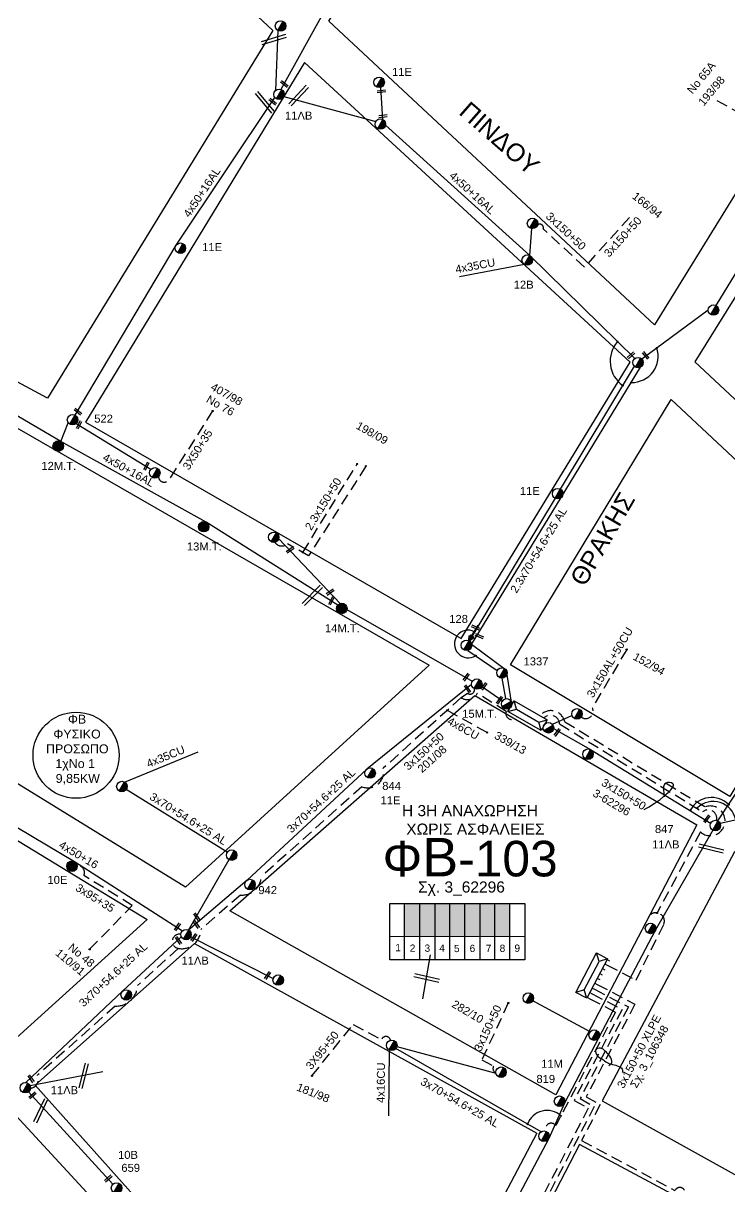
# Model space of a CAD drawing. Header units: millimetres. Extents: x 1138 to 9186, y 1584 to 2927.
# Drawn here: x 8059.9 to 8218.7, y 2335 to 2596.7 of the extents above; entities that cross this region are included whole.
import ezdxf
from ezdxf.enums import TextEntityAlignment as Align

# ---------------------------------------------------------------- set-up
doc = ezdxf.new("R2010")
doc.units = ezdxf.units.MM
doc.linetypes.add('DASHED', pattern=[19.05, 12.7, -6.35])
for name, color, linetype, lineweight in [('3x150+50', 7, 'Continuous', 30), ('3x150+50 XLPE', 7, 'SYN_LINE', 30), ('3x150AL+50CU', 7, 'Continuous', 30), ('3X50+35', 7, 'Continuous', 30), ('3x70+54.6+25 AL', 7, 'SYN_LINE', 30), ('3x95+35', 7, 'Continuous', 30), ('3X95+50', 7, 'Continuous', 30), ('4x16CU', 7, 'Continuous', 30), ('4x35CU', 7, 'DASHED', 30), ('4x50+16', 7, 'Continuous', 30), ('4x50+16AL', 7, 'Continuous', 30), ('4x6CU', 7, 'Continuous', 30), ('Υπόβαθρο ΔΕΗ', 7, 'Continuous', 30)]:
    doc.layers.add(name, color=color, linetype=linetype, lineweight=lineweight)
for name, color, linetype in [('Pillar OTE', 7, 'Continuous'), ('TEXT ΚΑΛΩΔΙΩΝ', 7, 'Continuous'), ('Άγνωστα', 7, 'Continuous'), ('ΑΓΝΩΣΤΟ ΕΝΑΕΡΙΟ ΚΑΛΩΔΙΟ', 7, 'Continuous'), ('Επίτονοι', 7, 'Continuous'), ('Καλώδια ΧΤ   3x150AL+50CU', 7, 'DASHED'), ('Μηχανική τομή', 7, 'Continuous'), ('Στύλος Ξύλινος', 7, 'Continuous'), ('Στύλος Ξύλινος @ 1', 7, 'Continuous'), ('Στύλος ΦΜ', 7, 'Continuous'), ('Στύλος ΦΜ @ 1', 7, 'Continuous'), ('Συνδέσεις', 7, 'Continuous'), ('Τομή', 7, 'Continuous'), ('Υποσταθμός εναέριος 2 στύλων', 7, 'Continuous'), ('Υποσταθμός πόλεως', 7, 'Continuous')]:
    doc.layers.add(name, color=color, linetype=linetype)
doc.styles.add('arial', font='arial.ttf')
doc.styles.get("Standard").update_dxf_attribs({"font": 'arial.ttf'})
doc.linetypes.add('SYN_LINE', pattern='A,0.5,-0.0001,["/\\/\\/\\/",Standard,S=0.1,R=0,X=0,Y=-0.05],-0.25', length=0.7501)

# ---------------------------------------------------------------- blocks, each defined once
blk = doc.blocks.new('ΥΠΑΡΧΩΝ ΞΥΛΙΝΟΣ ΣΤΥΛΟΣ')
at = {"layer": 'Στύλος Ξύλινος'}
h = blk.add_hatch(color=7, dxfattribs=at)
h.paths.add_polyline_path([(-2.62, 0, 0.270008), (-1.29, -2.28), (1.3, 2.27, 0.576266)])
h.paths.add_polyline_path([(-1.29, -2.28, 0.574793), (2.62, 0, 0.268822), (1.3, 2.27)])
at = {"layer": 'Στύλος Ξύλινος', "color": 7}
blk.add_line((-1.29, -2.28), (1.3, 2.27), dxfattribs=at)
blk.add_circle((0, 0), 2.62, dxfattribs=at)
at = {"layer": 'Στύλος Ξύλινος', "flags": 4}
for tag, p in [('ΑΡΙΘΜΟΣ', (-4.91, 8.6)), ('ΤΥΠΟΣ', (-4.85, 3.39))]:
    blk.add_attdef(tag, p, '', height=4, dxfattribs=at)
blk = doc.blocks.new('ΥΠΑΡΧΩΝ ΤΣΙΜΕΝΤΕΝΙΟΣ ΣΤΥΛΟΣ')
at = {"layer": 'Στύλος ΦΜ'}
blk.add_hatch(color=7, dxfattribs=at).paths.add_polyline_path([(-1.29, -2.28, 0.574793), (2.62, 0, 0.268822), (1.3, 2.27)])
at = {"layer": 'Στύλος ΦΜ', "color": 7}
blk.add_line((-1.29, -2.28), (1.3, 2.27), dxfattribs=at)
blk.add_circle((0, 0), 2.62, dxfattribs=at)
at = {"layer": 'Στύλος ΦΜ', "flags": 4}
for tag, p in [('ΑΡΙΘΜΟΣ', (-4.68, 8.05)), ('ΤΥΠΟΣ', (-4.91, 3.03))]:
    blk.add_attdef(tag, p, '', height=4, dxfattribs=at)
blk = doc.blocks.new('ΥΠΟΣΤΑΘΜΟΣ ΕΝΑΕΡΙΟΣ ΕΠΙ 2 ΣΤΥΛΩΝ')
at = {"layer": 'Υποσταθμός εναέριος 2 στύλων', "linetype": 'Continuous'}
for points in [[(-11.97, -2.11, 0.574793), (-8.45, -0.07, 0.268822), (-9.64, 1.98)], [(9.68, -2.15, 0.574793), (13.19, -0.1, 0.268822), (12.01, 1.95)]]:
    blk.add_hatch(color=256, dxfattribs=at).paths.add_polyline_path(points)
for p, q in [((-11.97, -2.11), (-9.64, 1.98)), ((9.68, -2.15), (12.01, 1.95))]:
    blk.add_line(p, q, dxfattribs=at)
for centre in [(-10.81, -0.07), (10.84, -0.1)]:
    blk.add_circle(centre, 2.36, dxfattribs=at)
at = {"layer": 'Υποσταθμός πόλεως', "linetype": 'Continuous', "ltscale": 40}
blk.add_lwpolyline([(-8.57, 2.82), (8.57, 2.82), (8.57, -2.82), (-8.57, -2.82)], close=True, dxfattribs=at)
for points in [[(-5.75, 0), (-8.57, 2.82)], [(-8.57, -2.82), (-5.75, 0)], [(-5.75, 0), (5.75, 0)], [(5.75, 0), (8.57, 2.82)], [(8.57, -2.82), (5.75, 0)]]:
    blk.add_lwpolyline(points, dxfattribs=at)
at = {"layer": 'Υποσταθμός εναέριος 2 στύλων', "ltscale": 40, "flags": 1}
for tag, p in [('ΜΕΤΑΣΧΗΜΑΤΙΣΜΟΣ', (14.09, 2.51)), ('ΙΣΧΥΣ', (14.07, -0.28)), ('ΑΡΙΘΜΟΣ', (14.19, -3))]:
    blk.add_attdef(tag, p, '', height=1.8, dxfattribs=at)
blk = doc.blocks.new('ΜΗΧΑΝΙΚΗ ΤΟΜΗ')
at = {"layer": 'Μηχανική τομή', "ltscale": 40}
for p, q in [((-1.9, 0.8), (5.7, 0.8)), ((-1.9, -0.8), (5.7, -0.8))]:
    blk.add_line(p, q, dxfattribs=at)
blk = doc.blocks.new('ΤΟΜΗ')
at = {"layer": 'Τομή', "ltscale": 40}
for p, q in [((-5.7, 0), (17.1, 0)), ((-5.7, -2.8), (17.1, -2.8))]:
    blk.add_line(p, q, dxfattribs=at)
blk = doc.blocks.new('_ΣΥΝΔΕΣΗ')
at = {"layer": 'Συνδέσεις', "linetype": 'SYN_LINE', "ltscale": 40}
blk.add_hatch(color=256, dxfattribs=at).paths.add_polyline_path([(0.5, 0, 1), (-0.5, 0, 1)])
at = {"layer": 'Συνδέσεις'}
blk.add_circle((0, 0), 0.5, dxfattribs=at)
blk = doc.blocks.new('ΥΠΟΣΤΑΘΜΟΣ ΠΟΛΕΩΣ 9 ΑΝΑΧΩΡΗΣΕΩΝ')
at = {"layer": 'Υποσταθμός πόλεως', "ltscale": 40}
for p, q in [((-9.63, -2.82), (-9.63, -4)), ((-7.12, -2.82), (-7.12, -4)), ((-4.84, -2.82), (-4.84, -4)), ((-2.36, -2.82), (-2.36, -4)), ((0.09, -2.82), (0.09, -4)), ((2.55, -2.82), (2.55, -4)), ((5.02, -2.82), (5.02, -4)), ((7.48, -2.82), (7.48, -4)), ((9.61, -2.82), (9.61, -4))]:
    blk.add_line(p, q, dxfattribs=at)
blk.add_lwpolyline([(-10.02, 2.82), (10.02, 2.82), (10.02, -2.82), (-10.02, -2.82)], close=True, dxfattribs=at)
for points in [[(-7.21, 0), (-10.02, 2.82)], [(-10.02, -2.82), (-7.21, 0)], [(-7.21, 0), (7.21, 0)], [(7.21, 0), (10.02, 2.82)], [(10.02, -2.82), (7.21, 0)]]:
    blk.add_lwpolyline(points, dxfattribs=at)
at = {"layer": 'Υποσταθμός πόλεως', "linetype": 'SYN_LINE', "ltscale": 40, "flags": 1}
for tag, p in [('ΜΕΤΑΣΧΗΜΑΤΙΣΜΟΣ', (10.79, 1.71)), ('ΙΣΧΥΣ', (10.77, -1.08)), ('ΑΡΙΘΜΟΣ', (10.89, -3.8))]:
    blk.add_attdef(tag, p, '', height=1.8, dxfattribs=at)
blk = doc.blocks.new('ΕΠΙΤΟΝΟΣ')
at = {"layer": 'Επίτονοι', "lineweight": 40, "ltscale": 40}
blk.add_hatch(color=256, dxfattribs=at).paths.add_polyline_path([(-1.13, 6.47), (0, 9.1), (1.13, 6.47)])
for p, q in [((-1.13, 6.47), (0, 9.1)), ((1.13, 6.47), (-1.13, 6.47)), ((-1.13, 6.47), (0, 6.47)), ((0, 9.1), (1.13, 6.47)), ((0, 6.47), (0, 0))]:
    blk.add_line(p, q, dxfattribs=at)

msp = doc.modelspace()

# ---------------------------------------------------------------- hatches: boundary and pattern name
at = {"layer": 'Καλώδια ΧΤ   3x150AL+50CU', "linetype": 'DASHED', "lineweight": -3, "ltscale": 0.2}
h = msp.add_hatch(color=5, dxfattribs=at)
h.dxf.hatch_style = 1
h.paths.add_polyline_path([(8149.08, 2398.74), (8145.64, 2398.74), (8145.64, 2391.38), (8149.08, 2391.38)])
h = msp.add_hatch(color=2, dxfattribs=at)
h.dxf.hatch_style = 1
h.paths.add_polyline_path([(8149.08, 2391.38), (8152.52, 2391.37), (8152.52, 2398.74), (8149.08, 2398.74)])
h = msp.add_hatch(color=30, dxfattribs=at)
h.dxf.hatch_style = 1
h.paths.add_polyline_path([(8155.82, 2398.74), (8152.52, 2398.74), (8152.52, 2391.37), (8155.82, 2391.37)])
h = msp.add_hatch(color=62, dxfattribs=at)
h.dxf.hatch_style = 1
h.paths.add_polyline_path([(8159.2, 2398.74), (8155.82, 2398.74), (8155.82, 2391.37), (8159.2, 2391.37)])
h = msp.add_hatch(color=27, dxfattribs=at)
h.dxf.hatch_style = 1
h.paths.add_polyline_path([(8159.2, 2391.37), (8162.6, 2391.37), (8162.6, 2398.74), (8159.2, 2398.74)])
h = msp.add_hatch(color=6, dxfattribs=at)
h.dxf.hatch_style = 1
h.paths.add_polyline_path([(8162.6, 2391.37), (8166, 2391.36), (8166, 2398.74), (8162.6, 2398.74)])
h = msp.add_hatch(color=85, dxfattribs=at)
h.dxf.hatch_style = 1
h.paths.add_polyline_path([(8165.94, 2391.37), (8169.33, 2391.36), (8169.33, 2398.74), (8165.94, 2398.74)])

# ---------------------------------------------------------------- linework, layer by layer
at = {"lineweight": -3, "ltscale": 0.2}
msp.add_circle((8071.8, 2432.1), 9.67, dxfattribs=at)
at = {"layer": '3x150+50', "color": 85, "linetype": 'DASHED', "lineweight": -3, "ltscale": 0.2}
msp.add_lwpolyline([(8196.17, 2553.06), (8186.06, 2541.9), (8176.79, 2550.52, 0.791336), (8175.5, 2551.35, 39.110014)], format="xyb", dxfattribs=at)
at = {"layer": '3x150+50', "color": 27, "linetype": 'DASHED', "lineweight": -3, "ltscale": 0.2}
msp.add_lwpolyline([(8136.94, 2497.13), (8124.08, 2476.95), (8119.3, 2479.66, -0.458438), (8116.51, 2479.99, 47.864647)], format="xyb", dxfattribs=at)
msp.add_lwpolyline([(8122.77, 2477.74), (8134.98, 2497.64)], dxfattribs=at)
at = {"layer": '3x150+50', "color": 62, "linetype": 'DASHED', "lineweight": -3, "ltscale": 0.2}
for points in [[(8158.37, 2445.06), (8159.75, 2446.09, 0.747457), (8161.3, 2447.08)], [(8170.84, 2440.77, -0.917444), (8168.49, 2441.95), (8161.97, 2446.06, -0.474733), (8158.37, 2445.06), (8140.85, 2429.2, -0.600933), (8136.05, 2425.02), (8113.44, 2404.82, -0.424298), (8108.73, 2400.65), (8099.82, 2392.92, -0.471893), (8094.75, 2388.66), (8085.62, 2380.31, -0.417845), (8080.6, 2375.69), (8063.12, 2360.11, -0.52321), (8061.57, 2357.2, 36.454752)]]:
    msp.add_lwpolyline(points, format="xyb", dxfattribs=at)
at = {"layer": '3x150+50', "color": 2, "linetype": 'DASHED', "lineweight": -3, "ltscale": 0.2}
msp.add_lwpolyline([(8176.07, 2440.95, -0.635214), (8181.62, 2439.64), (8213.19, 2420.49, -1.75511), (8212.12, 2414.85), (8202.37, 2396.63, 0.624719), (8200.51, 2394.26, 150.266883)], format="xyb", dxfattribs=at)
at = {"layer": '3x150+50', "color": 5, "linetype": 'DASHED', "lineweight": -3, "ltscale": 0.2}
for points in [[(8176.93, 2440.46, -0.664486), (8180.47, 2439.14), (8212.62, 2419.36, -0.71418), (8215.79, 2417.43, 73.933561)], [(8168.95, 2376.38), (8162.98, 2363.56), (8165.61, 2362.16, 0.4005), (8166.17, 2360.59, -2.462675)]]:
    msp.add_lwpolyline(points, format="xyb", dxfattribs=at)
at = {"layer": '3x150+50', "color": 30, "linetype": 'Continuous', "lineweight": -3, "ltscale": 0.2}
msp.add_lwpolyline([(8178.86, 2439.13), (8183.26, 2441.03)], dxfattribs=at)
at = {"layer": '3x150+50 XLPE', "color": 2, "linetype": 'DASHED', "lineweight": -3, "ltscale": 0.2}
msp.add_lwpolyline([(8191.19, 2384.92), (8197.68, 2381.54), (8203.89, 2394.11, 0.505653), (8202.37, 2396.63, -0.840302)], format="xyb", dxfattribs=at)
at = {"layer": '3x150+50 XLPE', "color": 30, "linetype": 'DASHED', "lineweight": -3, "ltscale": 0.2}
msp.add_lwpolyline([(8188.34, 2379.46), (8195.94, 2375.5), (8185.08, 2354.88), (8188.27, 2353.11), (8168.12, 2314.23), (8164.94, 2313.84), (8160.68, 2305.61), (8161.92, 2302.26), (8155.98, 2290.79, 0.663223), (8153.88, 2288.52)], format="xyb", dxfattribs=at)
at = {"layer": '3x150+50 XLPE', "color": 6, "linetype": 'DASHED', "lineweight": -3, "ltscale": 0.2}
msp.add_lwpolyline([(8188.92, 2380.56), (8197.41, 2376.13), (8186.42, 2355.28), (8189.6, 2353.51), (8185.41, 2345.42), (8206.41, 2334.18, -0.612666), (8208.52, 2334.31)], format="xyb", dxfattribs=at)
at = {"layer": '3x150+50 XLPE', "color": 62, "linetype": 'DASHED', "lineweight": -3, "ltscale": 0.2}
msp.add_lwpolyline([(8187.82, 2378.45), (8194.52, 2374.95), (8183.74, 2354.48), (8186.93, 2352.71), (8167.47, 2315.16), (8164.29, 2314.77), (8159.58, 2305.68), (8160.83, 2302.33), (8155.43, 2291.91, 0.558019), (8151.44, 2283.52), (8146.7, 2274.33, 0.657436), (8144.58, 2269.49)], format="xyb", dxfattribs=at)
at = {"layer": '3x150+50 XLPE', "color": 5, "linetype": 'DASHED', "lineweight": -3, "ltscale": 0.2}
msp.add_lwpolyline([(8187.24, 2377.34), (8193.05, 2374.3), (8179.63, 2348.82, 0.856545), (8177.34, 2347.54)], format="xyb", dxfattribs=at)
at = {"layer": '3x150AL+50CU', "color": 30, "linetype": 'DASHED', "lineweight": -3, "ltscale": 0.2}
msp.add_lwpolyline([(8195.56, 2455.89), (8187.82, 2442.8, -0.810338), (8185.32, 2440.71, -37.80328)], format="xyb", dxfattribs=at)
at = {"layer": '3X50+35', "color": 151, "linetype": 'DASHED', "lineweight": -3, "ltscale": 0.2}
msp.add_lwpolyline([(8102.49, 2509.54), (8092.69, 2494.11, -0.747989), (8090.33, 2494.79, -1.834843)], format="xyb", dxfattribs=at)
at = {"layer": '3x70+54.6+25 AL', "color": 6, "linetype": 'SYN_LINE', "lineweight": -3, "ltscale": 10}
msp.add_lwpolyline([(8168.57, 2451.16), (8160.7, 2457.03), (8180.86, 2490.1), (8198.69, 2519.4)], dxfattribs=at)
at = {"layer": '3x70+54.6+25 AL', "color": 85, "linetype": 'SYN_LINE', "lineweight": -3, "ltscale": 15}
for points in [[(8197.26, 2519.61), (8180.63, 2491.97)], [(8179.46, 2489.92), (8160.13, 2457.84)]]:
    msp.add_lwpolyline(points, dxfattribs=at)
at = {"layer": '3x70+54.6+25 AL', "color": 30, "linetype": 'SYN_LINE', "lineweight": -3, "ltscale": 15}
for points in [[(8216.06, 2417.32), (8240.73, 2454.77), (8262.88, 2492.17)], [(8080.07, 2335.59), (8061.14, 2356.41)]]:
    msp.add_lwpolyline(points, dxfattribs=at)
at = {"layer": '3x70+54.6+25 AL', "color": 27, "linetype": 'SYN_LINE', "lineweight": -3, "ltscale": 15}
for points in [[(8117.36, 2480.8), (8131.14, 2466.23)], [(8160.69, 2448.01), (8137.14, 2429.01), (8110.28, 2404.02), (8097.11, 2392.78)], [(8105.78, 2410.27), (8083.07, 2424.39)], [(8097.11, 2392.78), (8106.2, 2408.62)], [(8095.46, 2391.27), (8082.31, 2379.09), (8060.55, 2358.48)]]:
    msp.add_lwpolyline(points, dxfattribs=at)
at = {"layer": '3x70+54.6+25 AL', "color": 85, "linetype": 'SYN_LINE', "lineweight": -3, "ltscale": 10}
msp.add_lwpolyline([(8159.87, 2455.69), (8166.47, 2451.14)], dxfattribs=at)
at = {"layer": '3x70+54.6+25 AL', "color": 6, "linetype": 'SYN_LINE', "lineweight": -3, "ltscale": 7}
msp.add_lwpolyline([(8169.68, 2444.05), (8168.57, 2451.16)], dxfattribs=at)
at = {"layer": '3x70+54.6+25 AL', "color": 85, "linetype": 'SYN_LINE', "lineweight": -3, "ltscale": 5}
msp.add_lwpolyline([(8167.49, 2449.44), (8168.29, 2444.87)], dxfattribs=at)
at = {"layer": '3x70+54.6+25 AL', "color": 5, "linetype": 'SYN_LINE', "lineweight": -3, "ltscale": 15}
for points in [[(8216.53, 2416.83), (8244.53, 2423), (8269.22, 2410.19), (8284.74, 2399.48), (8325.11, 2371.33)], [(8176.3, 2347.39), (8143.7, 2366.13)], [(8143.92, 2366.6), (8166.17, 2360.59)]]:
    msp.add_lwpolyline(points, dxfattribs=at)
at = {"layer": '3x70+54.6+25 AL', "color": 62, "linetype": 'SYN_LINE', "lineweight": -3, "ltscale": 15}
msp.add_lwpolyline([(8097.61, 2391.29), (8116.11, 2381.89)], dxfattribs=at)
at = {"layer": '3x70+54.6+25 AL', "color": 2, "linetype": 'SYN_LINE', "lineweight": -3, "ltscale": 15}
msp.add_lwpolyline([(8187.32, 2369.88), (8174.46, 2376.9)], dxfattribs=at)
at = {"layer": '3x95+35', "color": 6, "linetype": 'DASHED', "lineweight": -3, "ltscale": 0.2}
msp.add_lwpolyline([(8215.84, 2579.37), (8229.43, 2571.86), (8227.39, 2568.16, 0.991465), (8226.79, 2567.02, 267.381832)], format="xyb", dxfattribs=at)
at = {"layer": '3x95+35', "color": 62, "linetype": 'DASHED', "lineweight": -3, "ltscale": 0.2}
for points in [[(8074.85, 2388.45), (8084.44, 2398.29), (8073.56, 2405.07, 0.555265), (8072.07, 2407.29, -47.126764)], [(8094.75, 2388.66, -1.009681), (8095.35, 2391.83, -58.980089)]]:
    msp.add_lwpolyline(points, format="xyb", dxfattribs=at)
at = {"layer": '3X95+50', "color": 5, "linetype": 'DASHED', "lineweight": -3, "ltscale": 0.2}
msp.add_lwpolyline([(8124.82, 2359.99), (8134.11, 2371.54), (8140.45, 2368.15, -0.774858), (8142.47, 2367.98, 10.883211)], format="xyb", dxfattribs=at)
at = {"layer": '4x16CU', "color": 5, "linetype": 'SYN_LINE', "lineweight": -3, "ltscale": 15}
msp.add_lwpolyline([(8142.19, 2365.82), (8142, 2351.03)], dxfattribs=at)
at = {"layer": '4x35CU', "color": 85, "linetype": 'SYN_LINE', "lineweight": -3, "ltscale": 8}
msp.add_lwpolyline([(8173.77, 2544.51), (8174.25, 2550.56)], dxfattribs=at)
at = {"layer": '4x35CU', "color": 85, "linetype": 'SYN_LINE', "lineweight": -3, "ltscale": 15}
msp.add_lwpolyline([(8172.6, 2542.46), (8158.01, 2539.72)], dxfattribs=at)
at = {"layer": '4x35CU', "color": 27, "linetype": 'SYN_LINE', "lineweight": -3, "ltscale": 15}
msp.add_lwpolyline([(8082.69, 2426.08), (8099.28, 2432.9)], dxfattribs=at)
at = {"layer": '4x50+16', "color": 6, "linetype": 'Continuous', "lineweight": -3, "ltscale": 0.2}
for points in [[(8215.65, 2533.26), (8234.02, 2563.3), (8247.62, 2584.63), (8262.78, 2606.89)], [(8198.96, 2521.24), (8213.89, 2532.3)]]:
    msp.add_lwpolyline(points, dxfattribs=at)
at = {"layer": '4x50+16', "color": 62, "linetype": 'Continuous', "lineweight": -3, "ltscale": 0.2}
msp.add_lwpolyline([(8052.15, 2419.67), (8071.48, 2408.17), (8095.73, 2392.62)], dxfattribs=at)
at = {"layer": '4x50+16AL', "color": 173, "linetype": 'Continuous', "lineweight": -3, "ltscale": 0.2}
for points in [[(8168.27, 2663.56), (8156.71, 2648.72), (8136.69, 2615.96), (8117.79, 2581.88)], [(8117.18, 2595.12), (8116.61, 2581.6)]]:
    msp.add_lwpolyline(points, dxfattribs=at)
at = {"layer": '4x50+16AL', "color": 85, "linetype": 'Continuous', "lineweight": -3, "ltscale": 0.2}
for points in [[(8140.77, 2575.1), (8140.29, 2582.35)], [(8118.49, 2580.25), (8139.15, 2574.65)], [(8141.34, 2573.85), (8173.77, 2544.51), (8197.38, 2521.35)]]:
    msp.add_lwpolyline(points, dxfattribs=at)
at = {"layer": '4x50+16AL', "color": 151, "linetype": 'Continuous', "lineweight": -3, "ltscale": 0.2}
for points in [[(8071.59, 2508.59), (8094.31, 2546.87), (8116.49, 2580.05)], [(8130.62, 2465.87), (8101.08, 2484.52), (8068.37, 2502.66), (8037.1, 2521.03), (8010.23, 2535.57)]]:
    msp.add_lwpolyline(points, dxfattribs=at)
at = {"layer": '4x50+16AL', "color": 151, "linetype": 'SYN_LINE', "lineweight": -3, "ltscale": 5}
msp.add_lwpolyline([(8068.37, 2502.66), (8070.04, 2506.9)], dxfattribs=at)
at = {"layer": '4x50+16AL', "color": 151, "linetype": 'SYN_LINE', "lineweight": -3, "ltscale": 15}
msp.add_lwpolyline([(8071.83, 2506.73), (8088.63, 2496.42)], dxfattribs=at)
at = {"layer": '4x50+16AL', "color": 27, "linetype": 'Continuous', "lineweight": -3, "ltscale": 0.2}
for points in [[(8132.68, 2464.88), (8160.86, 2448.74)], [(8162.95, 2447.66), (8167.76, 2444.25)]]:
    msp.add_lwpolyline(points, dxfattribs=at)
at = {"layer": '4x6CU', "color": 62, "linetype": 'DASHED', "lineweight": -3, "ltscale": 0.2}
msp.add_lwpolyline([(8155.24, 2442.23), (8164.19, 2437.23)], dxfattribs=at)
at = {"layer": 'Pillar OTE', "lineweight": -3, "ltscale": 40}
for points in [[(8142.31, 2386.1), (8142.31, 2398.74), (8172.64, 2398.74), (8172.64, 2386.07), (8142.31, 2386.1)], [(8145.64, 2386.1), (8145.64, 2398.74)], [(8149.08, 2386.1), (8149.08, 2398.74)], [(8152.52, 2386.09), (8152.52, 2398.74)], [(8155.82, 2386.09), (8155.82, 2398.74)], [(8159.2, 2386.09), (8159.2, 2398.74)], [(8162.6, 2386.08), (8162.6, 2398.74)], [(8165.94, 2386.08), (8165.94, 2398.74)], [(8169.32, 2386.08), (8169.32, 2398.74)], [(8142.31, 2391.38), (8172.64, 2391.36)]]:
    msp.add_lwpolyline(points, dxfattribs=at)
at = {"layer": 'ΑΓΝΩΣΤΟ ΕΝΑΕΡΙΟ ΚΑΛΩΔΙΟ', "color": 30, "linetype": 'Continuous', "lineweight": -3, "ltscale": 0.2}
msp.add_lwpolyline([(8179.07, 2438.13), (8187.44, 2433.36), (8214.51, 2416.73)], dxfattribs=at)
at = {"layer": 'ΑΓΝΩΣΤΟ ΕΝΑΕΡΙΟ ΚΑΛΩΔΙΟ', "color": 2, "linetype": 'Continuous', "lineweight": -3, "ltscale": 0.2}
msp.add_lwpolyline([(8214.9, 2415.27), (8201.99, 2392.69), (8189.28, 2368.59), (8181.56, 2353.81), (8178.03, 2345.9), (8165.58, 2322.31), (8149.93, 2296.32)], dxfattribs=at)
at = {"layer": 'Υπόβαθρο ΔΕΗ', "linetype": 'Continuous', "lineweight": -3, "ltscale": 0.2}
msp.add_line((8151.38, 2387.23), (8149.67, 2377.3), dxfattribs=at)
at = {"layer": 'Υπόβαθρο ΔΕΗ', "lineweight": -3}
for points in [[(8128.62, 2597.22), (8168.42, 2662.37), (8253.45, 2612.7), (8201.77, 2528.9), (8128.62, 2597.22)], [(8123.16, 2587.93), (8073.95, 2506.99), (8158.35, 2458.36), (8196.36, 2520.55), (8123.16, 2587.93)], [(8061.47, 2357.79), (8077.81, 2360.96)], [(8056.55, 2352.92), (8080.34, 2327.07), (8145.68, 2290.75), (8131.98, 2264.09), (8084.29, 2287.94)], [(8187.37, 2262.38), (8152.86, 2281.63), (8137.45, 2252.54), (8196.46, 2219.86), (8246.29, 2311.65), (8184.95, 2344.54), (8155.85, 2288.37), (8190.26, 2269.54)]]:
    msp.add_lwpolyline(points, dxfattribs=at)
for points in [[(8069.6, 2638.64), (8116.01, 2595.15), (8065.36, 2512.44), (8013.32, 2540.44), (8031.42, 2576.91)], [(8210.86, 2520.56), (8253.4, 2480.85), (8267.49, 2503.89), (8277.7, 2520.21), (8302.68, 2584.16), (8264.33, 2606.64)], [(8151.16, 2452.4), (8096.38, 2402.44), (7979.06, 2474.73), (8009.84, 2533.73)], [(8205.57, 2512.16), (8248.17, 2472.22), (8218.71, 2422.86), (8169.47, 2452.43)], [(7973.99, 2464.54), (8087.82, 2395.18), (8053.59, 2364.28), (7962.15, 2440.56)], [(8161.41, 2445.53), (8211.31, 2416.45), (8179.66, 2355.71), (8106.39, 2397.13)], [(8098.45, 2389.73), (8175.39, 2347.12), (8149.14, 2297.34), (8085.3, 2332.44), (8062.58, 2357.87)]]:
    msp.add_lwpolyline(points, close=True, dxfattribs=at)
msp.add_lwpolyline([(8219.73, 2410.21), (8190.06, 2354.4), (8250.9, 2320.55), (8286.18, 2385.36, 0.406799), (8284.75, 2390.45), (8252.69, 2413.11, 0.320979), (8219.73, 2410.21, -2.431241)], format="xyb", dxfattribs=at)
for centre, radius, start, end in [((8198.51, 2520.72), 6.67, 138.4844, 234.7289), ((8196.72, 2521.86), 5.91, 268.7833, 18.4583), ((8159.94, 2457.13), 3.11, 62.7443, 302.2013), ((8214.63, 2417.23), 5.38, 44.3364, 150.9935), ((8215.01, 2416.58), 5.14, 11.4929, 133.8468), ((8177.64, 2347.55), 4.65, 47.6309, 160.1028)]:
    msp.add_arc(centre, radius, start, end, dxfattribs=at)
for points in [[(8199.45, 2419.88), (8204.51, 2423.39), (8205.95, 2425.71), (8204.33, 2425.82), (8203.84, 2425), (8203.89, 2423.77), (8203.96, 2422.74)], [(8191.57, 2362.29), (8192.19, 2362.95), (8191.78, 2364.42), (8190.71, 2365.56), (8189.67, 2366.2), (8188.6, 2365.86), (8189.01, 2364.48), (8190.33, 2363.59), (8191.43, 2362.81), (8192.39, 2362.56), (8193.77, 2362.11), (8194.55, 2361.53), (8194.64, 2360.73)]]:
    msp.add_spline(points, degree=3, dxfattribs=at)

# ---------------------------------------------------------------- block references
at = {"layer": 'Επίτονοι', "lineweight": -3, "xscale": 0.449999999999818, "yscale": 0.449999999999818, "zscale": 0.449999999999818, "rotation": 147.9893930752388}
msp.add_blockref('ΕΠΙΤΟΝΟΣ', (8162.28, 2461.34), dxfattribs=at)
at = {"layer": 'Μηχανική τομή', "lineweight": -3}
for p, xscale, yscale, zscale, rotation in [((8118.23, 2583.4), 0.2499999999999999, 0.2499999999999999, 0.2499999999999999, 321.3275174622362), ((8139.96, 2581.42), 0.2499999999999999, 0.2499999999999999, 0.2499999999999999, 6.605361733934576), ((8115.64, 2579.45), 0.2499999999999999, 0.2499999999999999, 0.2499999999999999, 321.3275174622362), ((8140.32, 2575.84), 0.2499999999999999, 0.2499999999999999, 0.2499999999999999, 6.605361733934576), ((8196.87, 2522.38), 0.2499999999999999, 0.2499999999999999, 0.2499999999999999, 221.8188156942097), ((8200.15, 2521.67), 0.25, 0.25, 0.25, 129.0582375868268), ((8071.84, 2509.71), 0.2499999999999999, 0.2499999999999999, 0.2499999999999999, 321.3275174622362), ((8072.31, 2506.02), 0.2499999999999999, 0.2499999999999999, 0.2499999999999999, 63.49167188452565), ((8087.44, 2496.73), 0.2499999999999999, 0.2499999999999999, 0.2499999999999999, 63.49167188452565), ((8119.53, 2478.06), 0.2499999999999999, 0.2499999999999999, 0.2499999999999999, 34.75564919623245), ((8128.5, 2468.58), 0.2499999999999999, 0.2499999999999999, 0.2499999999999999, 34.75564919623245), ((8129.03, 2466.45), 0.2499999999999999, 0.2499999999999999, 0.2499999999999999, 63.49167188452565), ((8161.09, 2461.05), 0.25, 0.25, 0.4999999999999994, 338.2378874457366), ((8161.95, 2459.11), 0.25, 0.25, 0.4999999999999994, 338.2378874457366), ((8159.23, 2449.3), 0.2499999999999999, 0.2499999999999999, 0.2499999999999999, 54.38633714151349), ((8159.45, 2447.43), 0.2499999999999999, 0.2499999999999999, 0.2499999999999999, 305.7383391334064), ((8163.23, 2447.21), 0.2499999999999999, 0.2499999999999999, 0.2499999999999999, 54.38633714151349), ((8166.72, 2444.09), 0.2499999999999999, 0.2499999999999999, 0.2499999999999999, 54.38633714151349), ((8179.68, 2436.86), 0.2499999999999999, 0.2499999999999999, 0.2499999999999999, 54.38633714151349), ((8213.32, 2417.4), 0.2499999999999999, 0.2499999999999999, 0.2499999999999999, 54.38633714151349), ((8098.52, 2394.42), 0.2499999999999999, 0.2499999999999999, 0.2499999999999999, 305.7383391334064), ((8098.61, 2396.13), 0.2499999999999999, 0.2499999999999999, 0.2499999999999999, 305.7383391334064), ((8094.33, 2393.13), 0.2499999999999999, 0.2499999999999999, 0.2499999999999999, 54.38633714151349), ((8098.05, 2390.72), 0.2499999999999999, 0.2499999999999999, 0.2499999999999999, 54.38633714151349), ((8094.48, 2390.83), 0.2499999999999999, 0.2499999999999999, 0.2499999999999999, 305.7383391334064), ((8114.61, 2382.16), 0.2499999999999999, 0.2499999999999999, 0.2499999999999999, 54.38633714151349), ((8061.37, 2359.73), 0.2499999999999999, 0.2499999999999999, 0.2499999999999999, 305.7383391334064), ((8061.65, 2355.35), 0.2499999999999999, 0.2499999999999999, 0.2499999999999999, 40.03905401084178), ((8078.67, 2336.63), 0.2499999999999999, 0.2499999999999999, 0.2499999999999999, 40.03905401084178)]:
    msp.add_blockref('ΜΗΧΑΝΙΚΗ ΤΟΜΗ', p, dxfattribs=dict(at, xscale=xscale, yscale=yscale, zscale=zscale, rotation=rotation))
at = {"layer": 'Στύλος Ξύλινος @ 1', "lineweight": -3, "ltscale": 40}
ref = msp.add_blockref('ΥΠΑΡΧΩΝ ΞΥΛΙΝΟΣ ΣΤΥΛΟΣ', (8067.79, 2501.63), dxfattribs=dict(at, xscale=0.4499999999998181, yscale=0.4499999999998181, zscale=0.4499999999998181))
ref.add_attrib('ΤΥΠΟΣ', '12M.T.', (8064.01, 2496.29), dxfattribs={"layer": 'Στύλος Ξύλινος', "height": 1.8, "flags": 4})
ref = msp.add_blockref('ΥΠΑΡΧΩΝ ΞΥΛΙΝΟΣ ΣΤΥΛΟΣ', (8100.5, 2483.5), dxfattribs=dict(at, xscale=0.4499999999998181, yscale=0.4499999999998181, zscale=0.4499999999998181))
ref.add_attrib('ΤΥΠΟΣ', '13M.T.', (8096.71, 2478.16), dxfattribs={"layer": 'Στύλος Ξύλινος', "height": 1.8, "flags": 4})
ref = msp.add_blockref('ΥΠΑΡΧΩΝ ΞΥΛΙΝΟΣ ΣΤΥΛΟΣ', (8131.53, 2465.12), dxfattribs=dict(at, xscale=0.449999999999818, yscale=0.449999999999818, zscale=0.449999999999818))
ref.add_attrib('ΤΥΠΟΣ', '14M.T.', (8127.75, 2459.78), dxfattribs={"layer": 'Στύλος Ξύλινος', "height": 1.8, "flags": 4})
ref = msp.add_blockref('ΥΠΑΡΧΩΝ ΞΥΛΙΝΟΣ ΣΤΥΛΟΣ', (8070.9, 2407.15), dxfattribs=dict(at, xscale=0.4499999999998181, yscale=0.4499999999998181, zscale=0.4499999999998181))
ref.add_attrib('ΤΥΠΟΣ', '10E', (8065.38, 2403.18), dxfattribs={"layer": 'Στύλος Ξύλινος', "height": 1.8, "flags": 4})
at = {"layer": 'Στύλος ΦΜ @ 1', "lineweight": -3, "ltscale": 40, "xscale": 0.4499999999998181, "yscale": 0.4499999999998181, "zscale": 0.4499999999998181}
for p in [(8117.76, 2596.14), (8140.18, 2574.08), (8174.39, 2551.73), (8215.06, 2532.24), (8198.11, 2520.42), (8089.49, 2495.62), (8116.23, 2481.14), (8184.38, 2441.41), (8186.85, 2432.34), (8082.1, 2425.06), (8106.78, 2409.64), (8200.91, 2393.15), (8117.23, 2381.53), (8083.07, 2378.19), (8173.44, 2377.48), (8188.25, 2369.15), (8142.77, 2366.85), (8167.32, 2360.81), (8176.97, 2346.42)]:
    msp.add_blockref('ΥΠΑΡΧΩΝ ΤΣΙΜΕΝΤΕΝΙΟΣ ΣΤΥΛΟΣ', p, dxfattribs=at)
at = {"layer": 'Στύλος ΦΜ @ 1', "lineweight": -3, "ltscale": 40}
ref = msp.add_blockref('ΥΠΑΡΧΩΝ ΤΣΙΜΕΝΤΕΝΙΟΣ ΣΤΥΛΟΣ', (8139.92, 2583.47), dxfattribs=dict(at, xscale=0.4499999999998181, yscale=0.4499999999998181, zscale=0.4499999999998181))
ref.add_attrib('ΤΥΠΟΣ', '11E', (8142.82, 2584.91), dxfattribs={"layer": 'Στύλος ΦΜ', "height": 1.8, "flags": 4})
ref = msp.add_blockref('ΥΠΑΡΧΩΝ ΤΣΙΜΕΝΤΕΝΙΟΣ ΣΤΥΛΟΣ', (8117.43, 2580.76), dxfattribs=dict(at, xscale=0.4499999999998181, yscale=0.4499999999998181, zscale=0.4499999999998181))
ref.add_attrib('ΤΥΠΟΣ', '11ΛΒ', (8118.76, 2575.09), dxfattribs={"layer": 'Στύλος ΦΜ', "height": 1.8, "flags": 4})
ref = msp.add_blockref('ΥΠΑΡΧΩΝ ΤΣΙΜΕΝΤΕΝΙΟΣ ΣΤΥΛΟΣ', (8095.25, 2546.16), dxfattribs=dict(at, xscale=0.4499999999998181, yscale=0.4499999999998181, zscale=0.4499999999998181))
ref.add_attrib('ΤΥΠΟΣ', '11E', (8100.14, 2545.51), dxfattribs={"layer": 'Στύλος ΦΜ', "height": 1.8, "flags": 4})
ref = msp.add_blockref('ΥΠΑΡΧΩΝ ΤΣΙΜΕΝΤΕΝΙΟΣ ΣΤΥΛΟΣ', (8173.19, 2543.49), dxfattribs=dict(at, xscale=0.4499999999998181, yscale=0.4499999999998181, zscale=0.4499999999998181))
ref.add_attrib('ΤΥΠΟΣ', '12B', (8170.17, 2537.05), dxfattribs={"layer": 'Στύλος ΦΜ', "height": 1.8, "flags": 4})
ref = msp.add_blockref('ΥΠΑΡΧΩΝ ΤΣΙΜΕΝΤΕΝΙΟΣ ΣΤΥΛΟΣ', (8071.01, 2507.57), dxfattribs=dict(at, xscale=0.4499999999998181, yscale=0.4499999999998181, zscale=0.4499999999998181))
ref.add_attrib('ΤΥΠΟΣ', '522', (8075.89, 2506.92), dxfattribs={"layer": 'Στύλος ΦΜ', "height": 1.8, "flags": 4})
ref = msp.add_blockref('ΥΠΑΡΧΩΝ ΤΣΙΜΕΝΤΕΝΙΟΣ ΣΤΥΛΟΣ', (8180.04, 2490.94), dxfattribs=dict(at, xscale=0.4499999999998181, yscale=0.4499999999998181, zscale=0.4499999999998181))
ref.add_attrib('ΤΥΠΟΣ', '11E', (8171.54, 2490.64), dxfattribs={"layer": 'Στύλος ΦΜ', "height": 1.8, "flags": 4})
ref = msp.add_blockref('ΥΠΑΡΧΩΝ ΤΣΙΜΕΝΤΕΝΙΟΣ ΣΤΥΛΟΣ', (8159.54, 2456.82), dxfattribs=dict(at, xscale=0.449999999999818, yscale=0.449999999999818, zscale=0.449999999999818))
ref.add_attrib('ΤΥΠΟΣ', '128', (8155.68, 2461.87), dxfattribs={"layer": 'Στύλος ΦΜ', "height": 1.8, "flags": 4})
ref = msp.add_blockref('ΥΠΑΡΧΩΝ ΤΣΙΜΕΝΤΕΝΙΟΣ ΣΤΥΛΟΣ', (8167.52, 2450.62), dxfattribs=dict(at, xscale=0.449999999999818, yscale=0.449999999999818, zscale=0.449999999999818))
ref.add_attrib('ΤΥΠΟΣ', '1337', (8172.38, 2452.31), dxfattribs={"layer": 'Στύλος ΦΜ', "height": 1.8, "flags": 4})
ref = msp.add_blockref('ΥΠΑΡΧΩΝ ΤΣΙΜΕΝΤΕΝΙΟΣ ΣΤΥΛΟΣ', (8161.86, 2448.11), dxfattribs=dict(at, xscale=0.449999999999818, yscale=0.449999999999818, zscale=0.449999999999818))
ref.add_attrib('ΤΥΠΟΣ', '15M.T.', (8158.59, 2440.53), dxfattribs={"layer": 'Στύλος ΦΜ', "height": 1.8, "flags": 4})
ref = msp.add_blockref('ΥΠΑΡΧΩΝ ΤΣΙΜΕΝΤΕΝΙΟΣ ΣΤΥΛΟΣ', (8137.9, 2428.1), dxfattribs=dict(at, xscale=0.4499999999998181, yscale=0.4499999999998181, zscale=0.4499999999998181))
ref.add_attrib('ΤΥΠΟΣ', '844', (8140.62, 2424.31), dxfattribs={"layer": 'Στύλος ΦΜ', "height": 1.8, "flags": 4})
ref.add_attrib('ΑΡΙΘΜΟΣ', '11E', (8140.23, 2421.07), dxfattribs={"layer": 'Στύλος ΦΜ', "height": 1.8, "flags": 4})
ref = msp.add_blockref('ΥΠΑΡΧΩΝ ΤΣΙΜΕΝΤΕΝΙΟΣ ΣΤΥΛΟΣ', (8215.48, 2416.29), dxfattribs=dict(at, xscale=0.4499999999998181, yscale=0.4499999999998181, zscale=0.4499999999998181))
ref.add_attrib('ΤΥΠΟΣ', '847', (8201.9, 2414.61), dxfattribs={"layer": 'Στύλος ΦΜ', "height": 1.8, "flags": 4})
ref.add_attrib('ΑΡΙΘΜΟΣ', '11ΛΒ', (8201.27, 2411.15), dxfattribs={"layer": 'Στύλος ΦΜ', "height": 1.8, "flags": 4})
ref = msp.add_blockref('ΥΠΑΡΧΩΝ ΤΣΙΜΕΝΤΕΝΙΟΣ ΣΤΥΛΟΣ', (8110.89, 2403.02), dxfattribs=dict(at, xscale=0.449999999999818, yscale=0.449999999999818, zscale=0.449999999999818))
ref.add_attrib('ΤΥΠΟΣ', '942', (8112.77, 2400.87), dxfattribs={"layer": 'Στύλος ΦΜ', "height": 1.8, "flags": 4})
ref = msp.add_blockref('ΥΠΑΡΧΩΝ ΤΣΙΜΕΝΤΕΝΙΟΣ ΣΤΥΛΟΣ', (8096.53, 2391.76), dxfattribs=dict(at, xscale=0.4499999999998181, yscale=0.4499999999998181, zscale=0.4499999999998181))
ref.add_attrib('ΤΥΠΟΣ', '11ΛΒ', (8095.49, 2385.01), dxfattribs={"layer": 'Στύλος ΦΜ', "height": 1.8, "flags": 4})
ref = msp.add_blockref('ΥΠΑΡΧΩΝ ΤΣΙΜΕΝΤΕΝΙΟΣ ΣΤΥΛΟΣ', (8180.47, 2354.28), dxfattribs=dict(at, xscale=0.4499999999998181, yscale=0.4499999999998181, zscale=0.4499999999998181))
ref.add_attrib('ΤΥΠΟΣ', '819', (8175.27, 2358.4), dxfattribs={"layer": 'Στύλος ΦΜ', "height": 1.8, "flags": 4})
ref.add_attrib('ΑΡΙΘΜΟΣ', '11M', (8176.33, 2361.81), dxfattribs={"layer": 'Στύλος ΦΜ', "height": 1.8, "flags": 4})
ref = msp.add_blockref('ΥΠΑΡΧΩΝ ΤΣΙΜΕΝΤΕΝΙΟΣ ΣΤΥΛΟΣ', (8060.39, 2357.32), dxfattribs=dict(at, xscale=0.4499999999998181, yscale=0.4499999999998181, zscale=0.4499999999998181))
ref.add_attrib('ΤΥΠΟΣ', '11ΛΒ', (8066.11, 2355.87), dxfattribs={"layer": 'Στύλος ΦΜ', "height": 1.8, "flags": 4})
ref = msp.add_blockref('ΥΠΑΡΧΩΝ ΤΣΙΜΕΝΤΕΝΙΟΣ ΣΤΥΛΟΣ', (8080.91, 2334.76), dxfattribs=dict(at, xscale=0.4499999999998181, yscale=0.4499999999998181, zscale=0.4499999999998181))
ref.add_attrib('ΤΥΠΟΣ', '10B', (8081.24, 2341.32), dxfattribs={"layer": 'Στύλος ΦΜ', "height": 1.8, "flags": 4})
ref.add_attrib('ΑΡΙΘΜΟΣ', '659', (8081.98, 2338.4), dxfattribs={"layer": 'Στύλος ΦΜ', "height": 1.8, "flags": 4})
at = {"layer": 'Συνδέσεις', "lineweight": -3, "xscale": 0.25, "yscale": 0.25, "zscale": 0.25}
for p in [(8193.51, 2525.15), (8202.33, 2523.73), (8194.66, 2515.28), (8196.59, 2515.95), (8102.5, 2509.55), (8134.98, 2497.64), (8136.94, 2497.14), (8122.77, 2477.74), (8161.37, 2459.9), (8195.56, 2455.89), (8161.6, 2454.5), (8158.42, 2445.03), (8155.24, 2442.23), (8164.19, 2437.23), (8218.48, 2420.99), (8209.88, 2419.76), (8211.41, 2420.23), (8202.37, 2396.63), (8074.85, 2388.45), (8168.95, 2376.38), (8124.82, 2359.99), (8180.77, 2350.98), (8173.27, 2349.13)]:
    msp.add_blockref('_ΣΥΝΔΕΣΗ', p, dxfattribs=at)
at = {"layer": 'Τομή', "lineweight": -3}
for p, xscale, yscale, zscale, rotation in [((8117.67, 2593.13), 0.25, 0.25, 0.25, 196.454289738314), ((8114.86, 2577.64), 0.2499999999999999, 0.2499999999999999, 0.2499999999999999, 129.6137680210047), ((8120.6, 2579.69), 0.2499999999999999, 0.2499999999999999, 0.2499999999999999, 46.69962389308632), ((8126.16, 2468.82), 0.2499999999999999, 0.2499999999999999, 0.2499999999999999, 225.2906185041805), ((8215.85, 2410.43), 0.2499999999999999, 0.2499999999999999, 0.2499999999999999, 166.8199902822076), ((8151.91, 2381.31), 0.2499999999999999, 0.2499999999999999, 0.2499999999999999, 166.8199902822076), ((8074.2, 2361.29), 0.2499999999999998, 0.2499999999999998, 0.2499999999999998, 255.6063411346646), ((8064.71, 2353.25), 0.2499999999999998, 0.2499999999999998, 0.2499999999999998, 244.9486213020768)]:
    msp.add_blockref('ΤΟΜΗ', p, dxfattribs=dict(at, xscale=xscale, yscale=yscale, zscale=zscale, rotation=rotation))
at = {"layer": 'Υποσταθμός εναέριος 2 στύλων', "lineweight": -3, "xscale": 0.4999999999999999, "yscale": 0.4999999999999999, "zscale": 0.4999999999999999, "rotation": 330.2233847467544}
msp.add_blockref('ΥΠΟΣΤΑΘΜΟΣ ΕΝΑΕΡΙΟΣ ΕΠΙ 2 ΣΤΥΛΩΝ', (8173.29, 2441.01), dxfattribs=at)
at = {"layer": 'Υποσταθμός πόλεως', "lineweight": -3, "xscale": 0.4999999999999999, "yscale": 0.4999999999999999, "zscale": 0.4999999999999999, "rotation": 62.47784202939036}
msp.add_blockref('ΥΠΟΣΤΑΘΜΟΣ ΠΟΛΕΩΣ 9 ΑΝΑΧΩΡΗΣΕΩΝ', (8187.69, 2382.53), dxfattribs=at)

# ---------------------------------------------------------------- texts
at = {"lineweight": -3, "ltscale": 40, "insert": (8160.25, 2579.46), "char_height": 4, "width": 65.6312, "attachment_point": 1, "rotation": 318.6795, "style": 'arial'}
msp.add_mtext('ΠINΔOY', dxfattribs=at)
at = {"lineweight": -3, "ltscale": 30, "char_height": 1.63, "width": 11.2573, "attachment_point": 1}
for s, insert in [('1', (8143.56, 2389.66)), ('2', (8146.8, 2389.53)), ('3', (8150.13, 2389.53)), ('4', (8153.43, 2389.53)), ('5', (8156.73, 2389.45)), ('6', (8160.25, 2389.48)), ('7', (8163.88, 2389.48)), ('8', (8167, 2389.5)), ('9', (8170.33, 2389.53))]:
    msp.add_mtext(s, dxfattribs=dict(at, insert=insert))
at = {"layer": 'TEXT ΚΑΛΩΔΙΩΝ', "linetype": 'Continuous', "lineweight": -3, "ltscale": 0.2}
for s, rotation, p in [('4x50+16AL', 56.24, (8100.07, 2558.73)), ('4x50+16AL', 317.8629, (8160.87, 2558.61)), ('3x150+50', 317.0898, (8181.91, 2549.99)), ('3x150+50', 47.8165, (8194.67, 2548.72)), ('4x35CU', 10.6496, (8161.52, 2542.21)), ('3X50+35', 57.5818, (8099.11, 2500.86)), ('4x50+16AL', 330.9938, (8083.63, 2496.25)), ('2.3x150+50', 58.4546, (8127.34, 2488.63)), ('2.3x70+54.6+25 AL', 58.6285, (8175.75, 2478.25)), ('3x150AL+50CU', 59.4068, (8191.75, 2452.99)), ('4x6CU', 330.8349, (8158.83, 2438.16)), ('3x150+50', 42.1667, (8149.96, 2432.99)), ('4x35CU', 22.3572, (8091.93, 2431.83)), ('3x70+54.6+25 AL', 42.9249, (8126.86, 2421.9)), ('3x150+50', 328.6654, (8194.9, 2423.34)), ('3x70+54.6+25 AL', 328.1158, (8097.06, 2417.81)), ('4x50+16', 329.2565, (8072.4, 2409.72)), ('3x95+35', 328.065, (8076.1, 2400.01)), ('3x70+54.6+25 AL', 42.7944, (8080.15, 2382.77)), ('3x150+50', 65.0121, (8164.33, 2370.73)), ('3x150+50 XLPE', 62.2281, (8198.32, 2365.49)), ('3X95+50', 51.2176, (8127.14, 2365.74)), ('4x16CU', 89.2728, (8140.29, 2358.45)), ('3x70+54.6+25 AL', 330.1104, (8158.08, 2354.01))]:
    msp.add_text(s, height=1.8, rotation=rotation, dxfattribs=at).set_placement(p, align=Align.MIDDLE_CENTER)
at = {"layer": 'Άγνωστα', "lineweight": -3, "ltscale": 40, "char_height": 1.8, "width": 12.7137, "attachment_point": 1, "style": 'arial'}
for s, insert, rotation in [('No 65A', (8208.95, 2581.85), 50.2861), ('193/98', (8211.47, 2579.16), 50.2861), ('166/94', (8197.75, 2558.94), 321.1948), ('407/98', (8102.76, 2515.99), 330.5953), ('No 76', (8101.78, 2513.21), 330.5953), ('198/09', (8135.43, 2507.26), 330.5953), ('152/94', (8197.68, 2455.31), 330.5953), ('339/13', (8166.52, 2437.57), 330.5953), ('201/08', (8148.36, 2429.37), 42), ('3-62296', (8188.66, 2424.6), 329.4214), ('No 48', (8071.03, 2389.96), 320.1002), ('110/91', (8068.16, 2388.72), 320.1002), ('282/10', (8156.99, 2377.16), 329.4214), ('181/98', (8121.86, 2358.44), 338.315)]:
    msp.add_mtext(s, dxfattribs=dict(at, insert=insert, rotation=rotation))
at = {"layer": 'Άγνωστα', "color": 1, "lineweight": -3, "insert": (8145.04, 2420.9), "char_height": 2.5, "width": 4.551914400963142e-14, "attachment_point": 1}
msp.add_mtext('Η 3Η ΑΝΑΧΩΡΗΣΗ\\P ΧΩΡΙΣ ΑΣΦΑΛΕΙΕΣ', dxfattribs=at)
at = {"layer": 'Άγνωστα', "color": 7, "lineweight": -3, "insert": (8148.66, 2403.72), "char_height": 2.5, "width": 4.551914400963142e-14, "attachment_point": 1}
msp.add_mtext('Σχ. 3_62296', dxfattribs=at)
at = {"layer": 'Άγνωστα', "color": 7, "lineweight": -3, "insert": (8196.19, 2357.93), "char_height": 1.8, "width": 4.551914400963142e-14, "attachment_point": 1, "rotation": 62}
msp.add_mtext('Σχ. 3_106348', dxfattribs=at)
at = {"layer": 'Υπόβαθρο ΔΕΗ', "lineweight": -3}
msp.add_text('ΘΡΑΚΗΣ', height=4, rotation=60.0483, dxfattribs=at).set_placement((8190.1, 2480.76), align=Align.MIDDLE_CENTER)
at = {"layer": 'Υπόβαθρο ΔΕΗ', "lineweight": -3, "attachment_point": 1}
for s, insert, char_height, width in [('{\\W8.64836; }ΦΒ \\P{\\W4.42067; }ΦΥΣΙΚΟ \\P{\\W2.28183; }ΠΡΟΣΩΠΟ', (8063.28, 2441.21), 2, 17.2548), ('{\\W5.64925; }1χΝο 1\\P{\\W5.75643; }9,85KW', (8062.76, 2431.23), 2, 17.2548), ('Φ{\\H1.0833x;B}-103', (8140.69, 2413.52), 8, 84.6573)]:
    msp.add_mtext(s, dxfattribs=dict(at, insert=insert, char_height=char_height, width=width))

doc.saveas('drawing.dxf')
